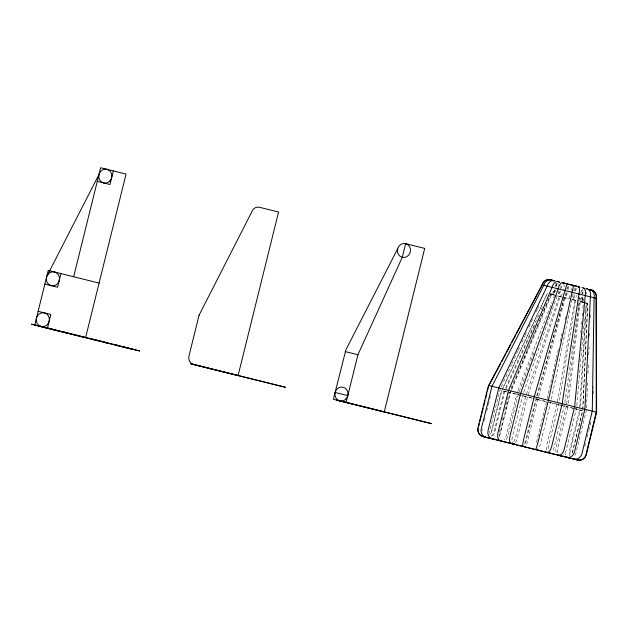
<?xml version="1.0" encoding="UTF-8"?>
<svg xmlns="http://www.w3.org/2000/svg" width="628" height="628" viewBox="0 0 628 628"><rect width="100%" height="100%" fill="white"/><g stroke="black" fill="none" stroke-linecap="round" stroke-linejoin="round"><path stroke-width="0.47" stroke-dasharray="3.14 2.35" d="M593.468 393.827L593.546 386.981M586.544 407.847L587.698 380.411M587.981 373.55L588.436 362.764M588.766 354.922L589.095 347.088M589.543 336.302L589.708 332.385M590.32 317.682L590.446 314.746M580.555 406.206L586.56 303.151L584.001 302.539A7.018 5.668 -76.4 0 1 580.076 297.939M576.849 405.484L583.687 325.971M584.024 322.086L584.354 318.208M584.856 312.391L585.194 308.513M585.61 303.662L585.775 301.723M580.743 332.471L580.916 330.524M581.434 324.684L581.693 321.772M582.211 315.931L582.462 313.011M582.894 308.144L583.412 302.304A7.018 5.464 -75.9 0 1 579.66 297.774M568.301 403.207L580.311 301.644A7.018 4.404 -76.3 0 1 579.267 301.134M586.466 409.809L576.096 452.498A7.018 5.668 -76.4 0 1 574.518 455.724M564.855 402.532L578.419 306.966M578.553 306.001L579.785 297.311M576.685 407.431L566.275 450.103A7.018 4.404 -76.3 0 1 562.68 455.465M574.345 294.791A7.018 2.842 -76.2 0 0 575.758 300.522L558.732 404.84L548.613 445.715A7.018 2.842 -76.2 0 0 548.228 450.739M564.588 404.463L554.124 447.128A7.018 2.842 -76.2 0 1 552.122 451.736M551.384 399.196L573.176 293.692M547.224 398.694L555.348 362.568M555.568 361.618L556.204 358.761M556.424 357.811L558.559 348.305M560.058 341.656L561.981 333.099M564.98 319.793L565.616 316.936M550.991 401.111L540.472 443.76A7.018 1.083 -76.1 0 1 538.973 448.494M484.353 420.674L485.295 416.874M486.7 411.167L488.113 405.468M488.349 404.518L490.468 395.962M506.631 391.739L501.56 390.538L491.441 431.412A7.018 6.979 -78 0 1 489.691 434.592M504.072 391.118L493.961 432.001A7.018 6.547 -76.6 0 1 490.908 436.35M499.307 432.276L501.191 424.677M502.369 419.92L503.546 415.171M504.724 410.414L509.19 392.351L534.051 398.442M567.257 293.041A7.018 0.746 -76.1 0 1 565.302 297.947L537.819 399.675L527.708 440.558A7.018 0.746 -76.1 0 1 526.303 445.33M536.461 442.418L546.58 401.543L533.109 398.505M573.372 408.42L567.845 407.07L557.727 447.952A7.018 4.404 -76.3 0 0 557.79 453.086M572.524 453.385A7.018 6.979 -78 0 1 572.728 451.563L582.847 410.681L580.327 410.1L570.208 450.975A7.018 6.547 -76.6 0 0 570.216 454.594M584.801 446.539L585.743 442.732M587.156 437.025L588.569 431.326M588.805 430.376L590.917 421.82M536.822 397.603L526.248 440.244A7.018 0.746 -76.1 0 0 525.267 445.111M537.348 395.719L565.742 292.86M566.613 292.781A7.018 1.083 -76.1 0 1 564.352 297.554L535.912 398.906L525.793 439.781A7.018 1.083 -76.1 0 1 524.294 444.514M523.053 394.188L512.417 436.813A7.018 2.528 -76 0 0 511.946 441.798M510.619 391.087L499.935 433.697A7.018 4.137 -76 0 0 499.629 437.229M523.689 392.343L557.758 293.857M558.072 292.938L558.708 291.102M500.367 388.512L489.636 431.106A7.018 5.464 -75.9 0 0 489.377 432.92M533.847 352.865L518.084 394.761L507.974 435.644A7.018 4.137 -76 0 1 505.603 440.173M517.605 391.425L506.443 435.023A7.018 4.404 -76.3 0 1 503.994 439.529M517.959 390.514L551.871 302.445M553.621 297.9L554.673 295.176L550.991 294.281L526.829 350.966M511.365 389.274L536.705 327.604M537.081 326.693L538.942 322.164M539.319 321.253L549.005 297.672M549.374 296.769L550.497 294.045M511.498 390.121L510.368 392.822L500.249 433.705A7.018 5.464 -75.9 0 1 499.629 435.424M511.875 389.219L551.572 294.516A7.018 5.464 -75.9 0 0 554.453 294.257M511.106 387.853L513.029 383.355M513.414 382.452L523.383 359.059M523.76 358.164L526.445 351.861M534.404 325.759L504.81 391.417L494.699 432.3A7.018 6.413 -75.6 0 1 491.677 436.664M505.689 387.578L539.154 314.039M541.171 309.612L542.38 306.951M501.199 386.738L511.545 364.538M511.953 363.651L517.747 351.225M518.163 350.33L520.235 345.895M521.884 342.346L524.78 336.129M525.196 335.242L526.437 332.573M528.917 327.251L530.99 322.808M531.406 321.921L532.646 319.26M535.959 312.155L537.199 309.494M537.607 308.607L538.855 305.938M502.8 387.884L547.294 293.425L501.811 390.64L491.693 431.515A7.018 6.932 -74.8 0 1 489.95 434.702M586.56 303.151L587.816 303.45L582.847 410.681L574.965 408.624M575.209 408.867L580.327 410.1M583.074 302.311L577.579 300.969M557.405 295.851L563.497 297.35M560.553 405.288L548.495 402.312M561.463 405.507L567.845 407.07M572.344 299.682L575.758 300.522M572.273 299.517L578.616 301.102M561.848 297.083L555.435 295.49M562.712 297.303L568.858 298.826M564.352 297.554L569.682 298.873M549.406 402.242L574.039 408.396M532.167 398.27L507.589 392.123M537.819 399.675L546.713 401.873M583.412 302.304L579.55 301.33L566.315 406.457L556.196 447.332A7.018 4.137 -76 0 0 556.746 453.722M553.888 295.097L548.801 293.818M506.663 391.888L501.56 390.538M555.804 283.149A7.018 6.547 -76.6 0 1 556.691 286.619M555.819 290.144A7.018 6.547 -76.6 0 1 550.136 293.841M557.758 283.62A7.018 5.668 -76.4 0 1 558.284 285.253M553.967 294.053A7.018 5.668 -76.4 0 1 550.991 294.281M560.898 285.889A7.018 4.404 -76.3 0 1 560.631 289.445M560.05 291.172A7.018 4.404 -76.3 0 1 558.19 293.943M513.555 441.869A7.018 2.842 -76.2 0 0 515.557 437.261L525.675 396.378L559.226 296.298A7.018 2.842 -76.2 0 0 562.46 293.496M563.756 283.935A7.018 2.842 -76.2 0 1 563.669 290.183M567.971 286.125A7.018 1.083 -76.1 0 1 567.484 289.257M569.549 298.606A7.018 0.746 -76.1 0 1 570.224 293.676M571.103 290.152A7.018 0.746 -76.1 0 1 571.582 288.519M546.36 449.986A7.018 2.528 -76 0 1 546.831 445.001L556.95 404.118L574.871 300.16A7.018 2.528 -76 0 1 573.741 294.548M574.62 291.023A7.018 2.528 -76 0 1 576.787 287.161M576.912 297.083A7.018 4.137 -76 0 1 576.92 295.341M581.347 290.96A7.018 5.464 -75.9 0 1 582.541 289.751M570.106 455.944A7.018 6.413 -75.6 0 1 569.47 450.676L579.589 409.801L586.191 303.002L587.816 303.45A7.018 6.979 -78 0 1 586.12 302.782L586.003 302.735A7.018 6.932 -74.8 0 0 587.69 303.395L582.596 410.579L572.477 451.461A7.018 6.932 -74.8 0 0 572.273 453.283M583.294 301.33A7.018 6.413 -75.6 0 1 581.418 296.479M581.646 294.658A7.018 6.413 -75.6 0 1 583.318 291.463M583.42 300.223A7.018 6.932 -74.8 0 1 582.439 296.738M583.522 300.262A7.018 6.979 -78 0 1 582.525 296.777M582.556 300.043A7.018 6.547 -76.6 0 1 581.669 296.581M581.889 294.76A7.018 6.547 -76.6 0 1 583.585 291.565M565.514 454.97A7.018 5.668 -76.4 0 1 564.988 453.338M580.806 292.632A7.018 5.668 -76.4 0 1 582.988 289.932M586.544 292.358A7.018 4.404 -76.3 0 1 586.568 294.108M575.217 291.266A7.018 2.842 -76.2 0 1 576.692 288.393M574.259 287.836A7.018 1.083 -76.1 0 1 573.772 290.96M568.701 286.423A7.018 0.746 -76.1 0 1 568.128 289.516M566.723 289.218A7.018 0.746 -76.1 0 1 567.202 287.585M515.423 442.622A7.018 2.528 -76 0 0 517.339 437.983L527.449 397.1L560.121 296.651A7.018 2.528 -76 0 0 561.573 296.031M561.448 286.109A7.018 4.137 -76 0 1 561.44 287.852M560.569 291.376A7.018 4.137 -76 0 1 557.672 295.058M482.006 431.051A7.018 6.413 -75.6 0 1 482.233 429.23M556.086 283.267A7.018 6.413 -75.6 0 1 556.942 286.713M555.042 291.737A7.018 6.413 -75.6 0 1 552.138 293.669M555.654 284.641A7.018 6.932 -74.8 0 1 555.921 286.454A7.018 6.979 -78 0 0 555.568 284.61M555.05 289.979A7.018 6.932 -74.8 0 1 550.889 293.339M554.964 289.948A7.018 6.979 -78 0 1 550.787 293.3"/><path stroke-width="0.94" d="M589.378 289.618A7.018 6.979 -78 0 1 596.278 298.316L596.6 412.219L586.277 454.923A7.018 6.979 -78 0 1 576.119 459.39M47.469 328.099L50.837 314.471L38.127 311.307M60.955 273.588L57.58 287.216L44.871 284.052M73.664 276.752L100.645 167.739L126.063 174.066L85.596 337.589L31.4 324.158L57.462 330.768M113.354 170.902L109.978 184.53L97.269 181.366M397.61 248.892L345.871 349.867L333.413 399.275L384.25 411.921L424.716 248.405L405.649 243.664A7.018 6.547 -76.6 0 0 397.618 252.511A7.018 6.547 -76.6 0 0 408.624 255.251A7.018 6.547 -76.6 0 0 405.649 243.664L402.281 257.284L357.929 354.741L346.122 402.43M478.701 426.286L479.407 423.437M479.878 421.537L481.284 415.83M481.755 413.93L483.168 408.224M483.639 406.324L485.051 400.625M485.523 398.717L486.935 393.018M487.406 391.111L488.341 387.311M47.21 275.535L46.558 277.238A7.018 6.547 -76.6 0 0 54.071 285.669A7.018 6.547 -76.6 0 0 58.294 274.617A7.018 6.547 -76.6 0 0 47.21 275.535L98.957 174.553M500.838 363.235L488.011 387.178L477.892 428.053A7.018 6.979 -78 0 0 484.792 436.75M501.748 361.516L505.846 353.776M506.757 352.049L510.854 344.309M511.765 342.59L515.855 334.85M516.765 333.123L542.254 284.947A7.018 6.932 -74.8 0 1 547.074 279.876M41.11 326.513L38.175 325.83L48.45 328.507M130.075 348.658L133.01 349.341L129.211 348.312M485.915 437.229L482.979 436.546L577.815 460.057L485.915 437.229A7.018 6.547 -76.6 0 1 481.252 428.838L492.022 386.244L543.762 285.269A7.018 6.547 -76.6 0 1 553.386 280.677M41.581 326.576L66.309 332.652M55.672 330.045L34.76 324.935L48.246 270.425L99.083 283.079M115.513 345.125L139.785 351.021L122.735 346.672M129.603 348.595L104.876 342.519M562.602 282.671L567.72 283.927M574.008 285.638L579.134 286.902M63.554 331.945L78.257 335.595M92.928 339.575L107.631 343.226M578.239 286.541L563.489 283.032M573.121 285.418L568.678 284.319A7.018 0.746 -76.1 0 1 568.811 284.586M77.205 335.313L105.261 342.268M90.699 338.673L117.742 345.384M79.756 336.341L93.98 339.866M65.924 332.911L80.486 336.498M345.219 351.578L357.929 354.741M335.101 392.461L347.81 395.624M53.443 329.794L68.381 333.492M113.723 344.403L128.041 347.967M596.278 298.316L542.082 284.877L488.678 385.466L596.6 412.219M542.254 284.947L542.082 284.877A7.018 6.979 -78 0 1 552.24 280.41M493.373 438.791A7.018 5.668 -76.4 0 1 488.074 430.478L498.813 387.884L547.176 286.093A7.018 5.668 -76.4 0 1 554.359 280.653M501.646 440.809A7.018 4.404 -76.3 0 1 497.894 432.873L508.594 390.263L552.083 287.286A7.018 4.404 -76.3 0 1 559.093 282.066M512.715 442.811A7.018 2.842 -76.2 0 1 510.046 435.848L520.69 393.23L558.159 288.778A7.018 2.842 -76.2 0 1 563.253 283.087M523.391 446.155A7.018 1.083 -76.1 0 1 523.697 439.215L534.287 396.582L564.988 290.458A7.018 1.083 -76.1 0 1 567.932 284.233M535.511 449.389A7.018 0.746 -76.1 0 0 537.921 442.732L548.456 400.083L572.1 292.216A7.018 0.746 -76.1 0 0 572.807 285.442M547.027 452.011A7.018 2.528 -76 0 0 551.753 446.17L562.217 403.506L579.016 293.935A7.018 2.528 -76 0 0 577.548 286.619M557.546 454.641A7.018 4.137 -76 0 0 564.234 449.279L574.651 406.606L585.257 295.49A7.018 4.137 -76 0 0 581.826 287.687M566.228 456.815A7.018 5.464 -75.9 0 0 574.534 451.87L584.904 409.181L590.406 296.785A7.018 5.464 -75.9 0 0 586.788 288.676M572.461 458.393A7.018 6.413 -75.6 0 0 581.936 453.746L592.275 411.05L594.104 297.727A7.018 6.413 -75.6 0 0 589.559 289.382M575.837 459.272A7.018 6.932 -74.8 0 0 585.94 454.782L596.262 412.086L596.105 298.245A7.018 6.932 -74.8 0 0 589.26 289.571M576.582 459.547A7.018 6.547 -76.6 0 1 573.293 458.73M589.928 289.532A7.018 6.547 -76.6 0 1 592.879 291.235M568.913 457.938A7.018 5.668 -76.4 0 1 567.547 457.349M585.893 288.786A7.018 5.668 -76.4 0 1 587.368 288.911M561.479 455.889A7.018 4.404 -76.3 0 1 559.265 455.331M583.687 288.017A7.018 4.404 -76.3 0 1 584.739 288.527M550.458 453.188A7.018 2.842 -76.2 0 1 549.029 452.819M578.357 286.949A7.018 2.842 -76.2 0 1 579.785 287.31M538.063 450.135A7.018 1.083 -76.1 0 1 537.442 449.24M573.678 285.795A7.018 1.083 -76.1 0 1 574.228 285.944M525.534 447.018A7.018 0.746 -76.1 0 1 525.157 446.94M514.646 443.588A7.018 2.528 -76 0 1 512.613 443.823M562.798 283.11A7.018 2.528 -76 0 1 564.07 283.409M503.366 441.5A7.018 4.137 -76 0 1 502.267 441.484M557.711 281.839A7.018 4.137 -76 0 1 559.791 282.349M494.683 439.325A7.018 5.464 -75.9 0 1 491.944 438.65M553.519 280.787A7.018 5.464 -75.9 0 1 554.948 280.889M488.451 437.74A7.018 6.413 -75.6 0 1 485.224 436.947M550.497 280.025A7.018 6.413 -75.6 0 1 553.723 280.818M485.075 436.868A7.018 6.932 -74.8 0 1 478.23 428.194M548.872 279.601A7.018 6.932 -74.8 0 1 552.357 280.457M199.068 315.201L188.95 356.084A7.018 6.547 -76.6 0 0 193.62 364.476L238.098 375.544L278.565 212.029L259.497 207.287A7.018 6.547 -76.6 0 0 251.459 212.515L199.068 315.201M193.62 364.476L190.677 363.793L285.52 387.303L193.62 364.476M339.772 400.852L336.828 400.169L431.664 423.68L339.772 400.852M47.461 324.48A7.018 6.547 -76.6 0 0 44.486 312.885A7.018 6.547 -76.6 0 0 36.455 321.74A7.018 6.547 -76.6 0 0 47.461 324.48M109.971 180.911A7.018 6.547 -76.6 0 0 106.996 169.325A7.018 6.547 -76.6 0 0 98.965 178.171A7.018 6.547 -76.6 0 0 109.971 180.911M346.114 398.819A7.018 6.547 -76.6 0 0 343.139 387.225A7.018 6.547 -76.6 0 0 335.109 396.08A7.018 6.547 -76.6 0 0 346.114 398.819"/></g></svg>
